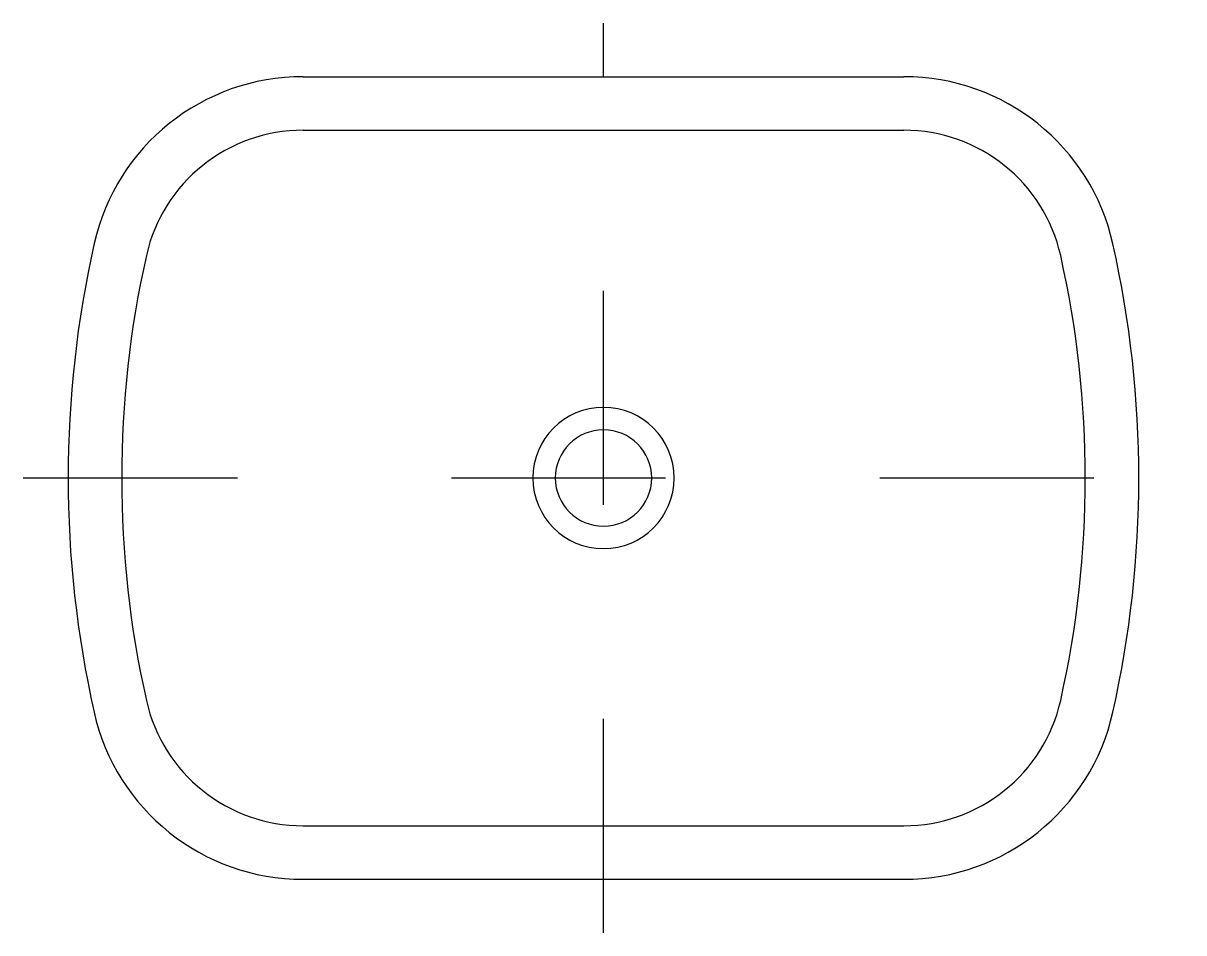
# Model space of a CAD drawing. Extents: x -995.106 to -994.564, y 902.205 to 902.63.
import ezdxf

# ---------------------------------------------------------------- set-up
doc = ezdxf.new("R2010")
doc.units = 0
doc.header["$LTSCALE"] = 0.2
doc.header["$MEASUREMENT"] = 0
doc.linetypes.add('AXES', pattern=[0.54, 0.3, -0.08, 0.08, -0.08])
doc.linetypes.add('CONTINU', pattern=[0])
doc.layers.get('0').update_dxf_attribs({"linetype": 'CONTINUOUS'})
doc.layers.add('DECA_EIXOS', color=5, linetype='AXES')

msp = doc.modelspace()

# ---------------------------------------------------------------- linework, layer by layer
at = {"linetype": 'CONTINU'}
for points in [[(-994.97499, 902.60531, 0.351001), (-995.07252, 902.52738)], [(-994.59679, 902.52718, 0.351001), (-994.69437, 902.60531)], [(-994.97499, 902.58031, 0.351001), (-995.04817, 902.52172)], [(-994.62118, 902.52172, 0.351002), (-994.69437, 902.58031)], [(-995.07252, 902.52738, 0.110905), (-995.07257, 902.30843)], [(-994.59679, 902.30843, 0.110716), (-994.59679, 902.52718)], [(-995.04817, 902.52172, 0.110865), (-995.04817, 902.3139)], [(-994.62118, 902.3139, 0.110716), (-994.62118, 902.52172)], [(-994.83468, 902.45081, 1), (-994.83468, 902.38481)], [(-994.83468, 902.38481, 1), (-994.83468, 902.45081)], [(-994.83468, 902.44031, 1), (-994.83468, 902.39531)], [(-994.83468, 902.39531, 1), (-994.83468, 902.44031)], [(-995.04817, 902.3139, 0.351), (-994.97499, 902.25531)], [(-994.69437, 902.25531, 0.350999), (-994.62118, 902.3139)], [(-995.07257, 902.30843, 0.351), (-994.97499, 902.23031)], [(-994.69437, 902.23031, 0.351), (-994.59679, 902.30843)]]:
    msp.add_lwpolyline(points, format="xyb", dxfattribs=at)
for points in [[(-994.97499, 902.60531), (-994.69437, 902.60531)], [(-994.97499, 902.58031), (-994.69437, 902.58031)], [(-994.97499, 902.25531), (-994.69437, 902.25531)], [(-994.97499, 902.23031), (-994.69437, 902.23031)]]:
    msp.add_lwpolyline(points, dxfattribs=at)
at = {"layer": 'DECA_EIXOS'}
for points in [[(-994.83468, 902.20531), (-994.83468, 902.63031)], [(-995.10567, 902.41781), (-994.56369, 902.41781)]]:
    msp.add_lwpolyline(points, dxfattribs=at)

doc.saveas('drawing.dxf')
